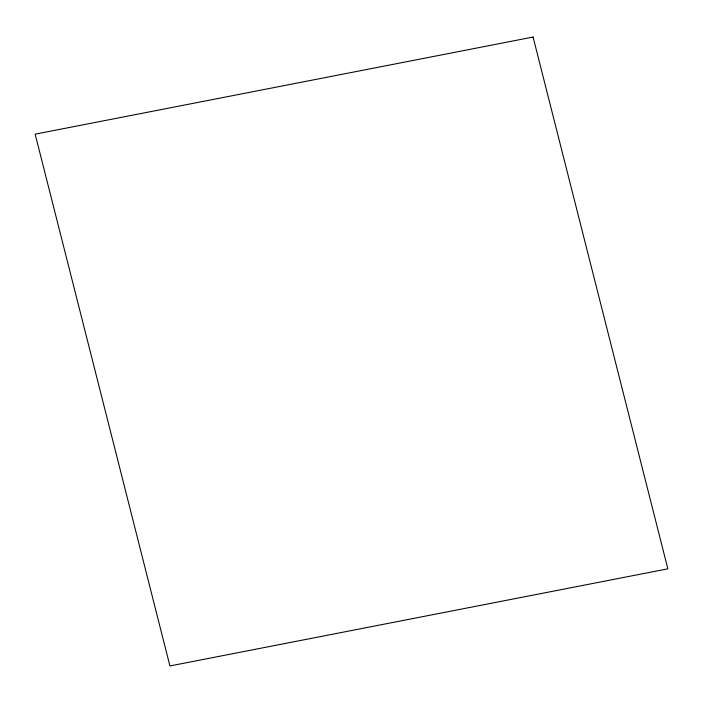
<?xml version="1.0" encoding="UTF-8"?>
<svg xmlns="http://www.w3.org/2000/svg" width="703" height="703" viewBox="0 0 703 703"><rect width="100%" height="100%" fill="white"/><g stroke="black" fill="none" stroke-linecap="round" stroke-linejoin="round"><path stroke-width="1.05" d="M533.076 37.048L35.15 134.168L169.924 665.952L667.85 568.832L533.076 37.048"/></g></svg>
